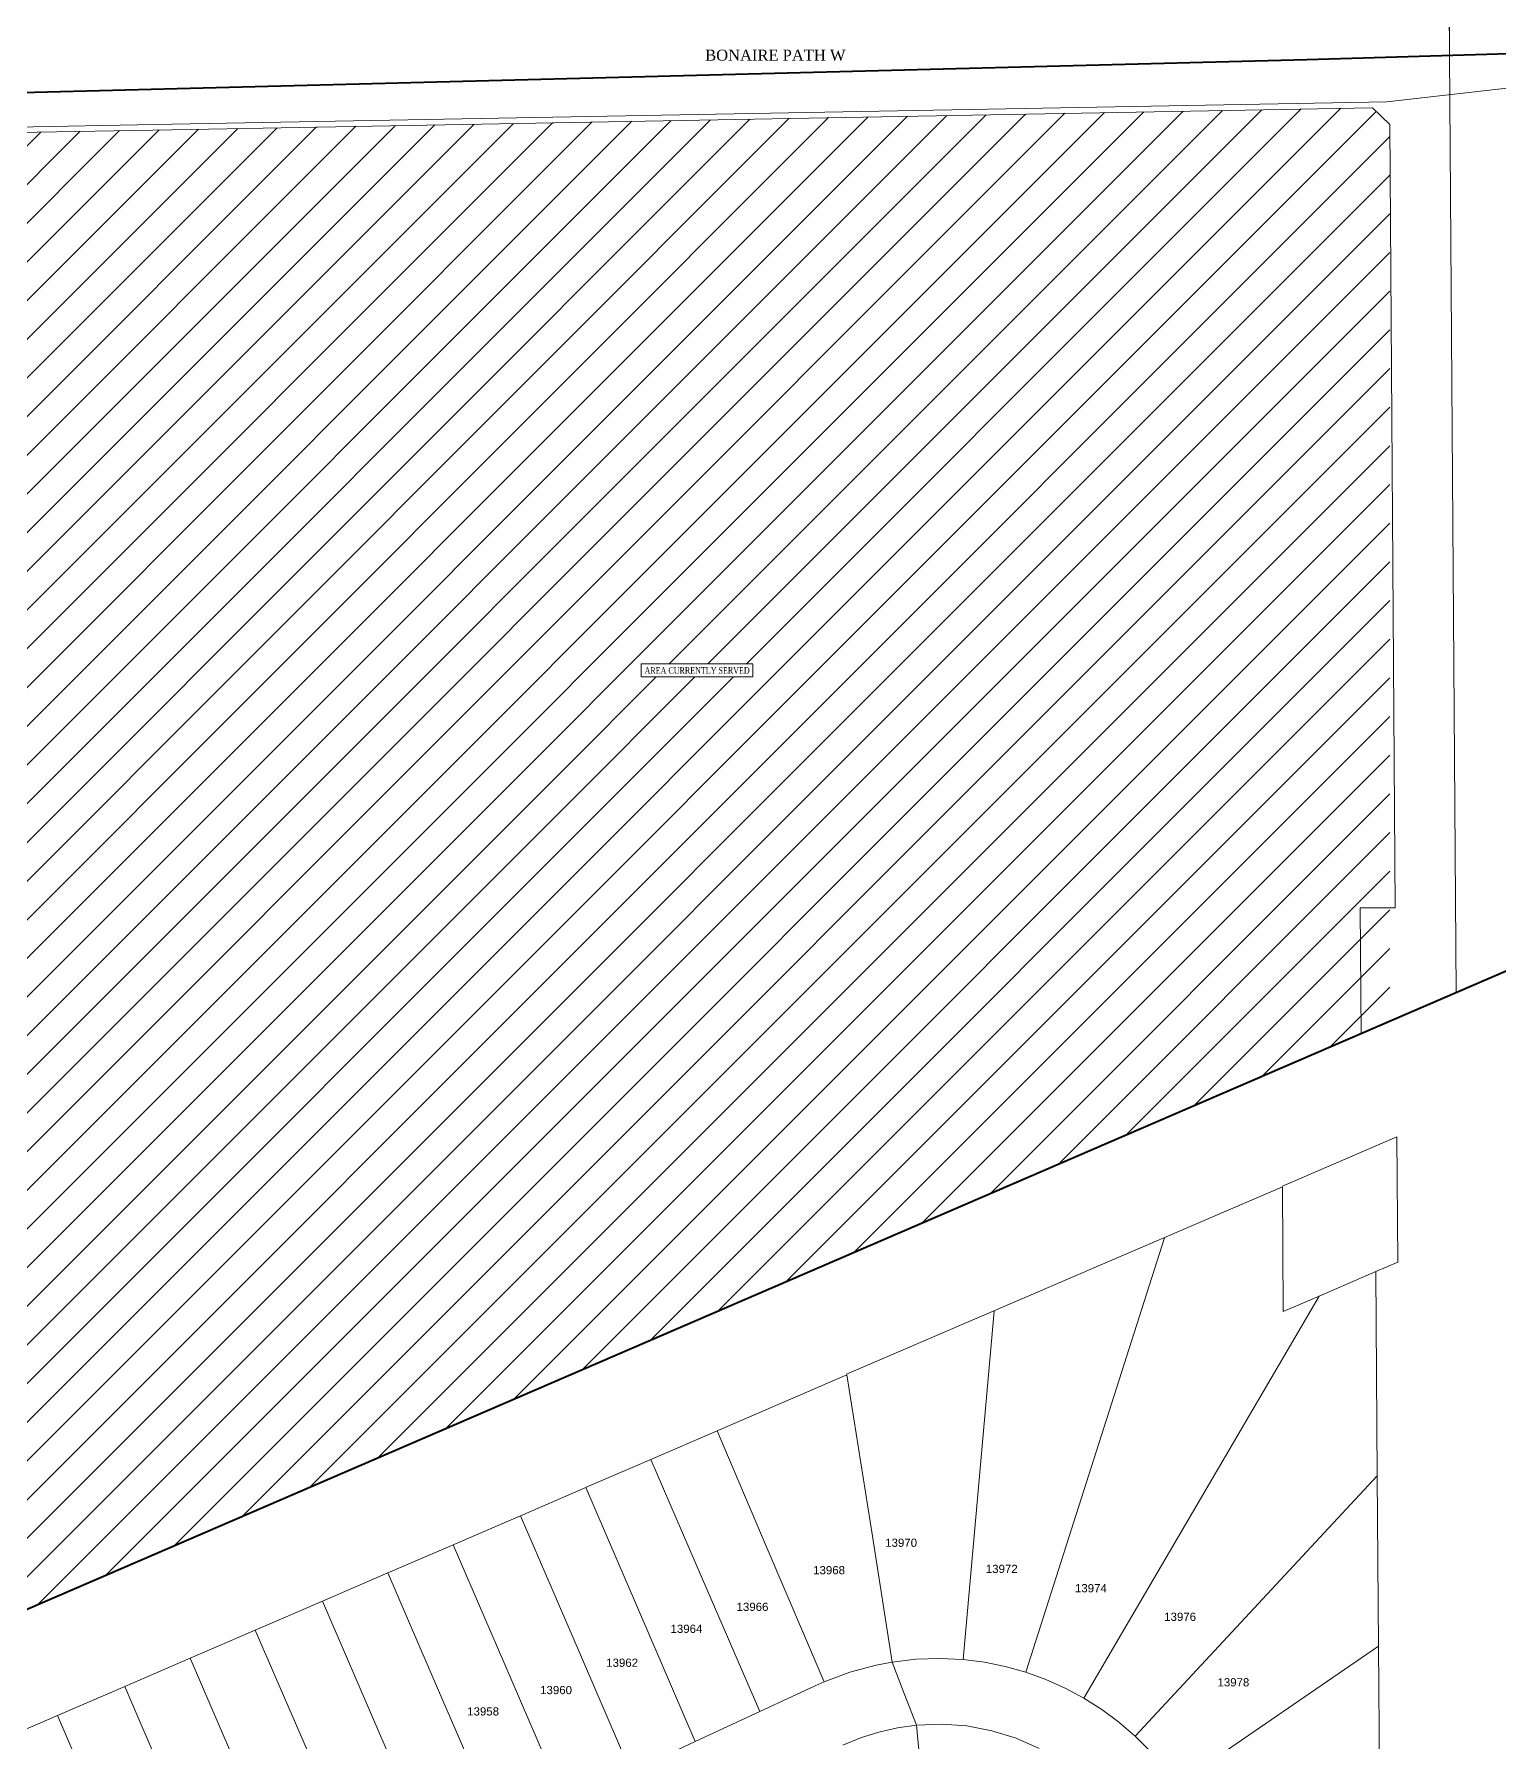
# Model space of a CAD drawing. Header units: feet. Extents: x 865220 to 2866543, y -2240498 to 973965.
# Drawn here: x 2860978 to 2862318, y 967105 to 968666 of the extents above; entities that cross this region are included whole.
import ezdxf
from ezdxf.enums import TextEntityAlignment as Align
from ezdxf.lldxf.tags import DXFTag

# ---------------------------------------------------------------- set-up
doc = ezdxf.new("R2010")
doc.units = ezdxf.units.FT
doc.header["$LTSCALE"] = 0.015
doc.header["$MEASUREMENT"] = 0
for name, color, linetype in [('48A', 112, '48A'), ('Dakota County Addresses', 7, 'Continuous'), ('Dakota County Parcels', 7, 'Continuous'), ('NOTES', 7, 'Continuous'), ('STREET NAME', 7, 'Continuous'), ('TERMINALS', 7, 'Continuous')]:
    doc.layers.add(name, color=color, linetype=linetype)
doc.layers.add('WORK BOUNDARY', color=110, linetype='Continuous', lineweight=40)
doc.styles.add('Dimensions 100', font='arial.ttf')
doc.styles.add('Line', font='txt.shx', dxfattribs={"height": 3})
doc.styles.add('SIMPLEX', font='times.ttf', dxfattribs={"width": 0.8})
doc.styles.get("Standard").update_dxf_attribs({"font": 'times.ttf'})
tags = doc.linetypes.add('48A', pattern='A,80,-5,["48A",Line,S=1.5,R=0,X=0,Y=-1.5],-20', length=105).pattern_tags.tags
tags[6] = DXFTag(74, 10)

# ---------------------------------------------------------------- blocks, each defined once
blk = doc.blocks.new('ACMAP_ANN_TEMPLATE_Dakota County Addresses')
at = {"layer": 'Dakota County Addresses', "style": 'Dimensions 100'}
blk.add_attdef('DakotaCountyAddress', text='', height=50, dxfattribs=at).set_placement((0, 0), align=Align.CENTER)

msp = doc.modelspace()

# ---------------------------------------------------------------- hatches: boundary and pattern name
at = {"layer": 'NOTES', "lineweight": 5, "ltscale": 100}
h = msp.add_hatch(dxfattribs=at)
h.set_pattern_fill('ANSI31', color=1, scale=200)
h.set_pattern_definition([(45, (-51622.26, -8360.607), (-17.67766953, 17.67766953), [])])
h.paths.add_polyline_path([(2862217.9, 967764.4), (2862217.9, 968583.5), (2862201.9, 968598.9), (2860945.5, 968575.9), (2860677, 968578.9), (2860461.7, 968585), (2860195.4, 968598.2), (2860000.2, 968611.5), (2859805.1, 968625.7), (2859657.5, 968635), (2859660.3, 968356.8), (2859660.6, 968226.8), (2859658, 968197.3), (2859646.9, 968139.2), (2859623.1, 968071.1), (2859637.2, 966650)])

# ---------------------------------------------------------------- linework, layer by layer
at = {"layer": '48A', "lineweight": 5, "ltscale": 100, "flags": 128}
msp.add_lwpolyline([(2863188.1, 968635.2), (2862367.8, 968621.7), (2862215.1, 968604.3), (2861104.5, 968583.7), (2860945.4, 968580.8), (2860779.3, 968582.3), (2860677.1, 968583.8), (2860635.7, 968584.7), (2860546.3, 968587), (2860461.9, 968589.9), (2860395.2, 968592.6), (2860330.2, 968595.6), (2860263.2, 968599.1), (2860195.7, 968603), (2860130.7, 968607.2), (2860065.6, 968611.7), (2860062.8, 968611.9), (2860000.6, 968616.4), (2859935.6, 968621.1), (2859870.5, 968625.8), (2859805.5, 968630.5), (2859744.3, 968635), (2859740.4, 968635.2), (2859592.5, 968639.8), (2859593.5, 968541.8), (2859594.2, 968469.8), (2859594.9, 968335.5), (2859591, 968325.5)], dxfattribs=at)
at = {"layer": 'Dakota County Parcels', "lineweight": 5, "ltscale": 100}
for p, q in [((2862254.3, 971297.2), (2862272.4, 968650.1)), ((2862272.2, 968690.4), (2862278.4, 967789.7)), ((2862201.9, 968598.8), (2862217.9, 968583.4)), ((2862222.8, 967867.4), (2862217.9, 968583.4)), ((2862190.8, 967867.4), (2862222.8, 967867.4)), ((2862353.1, 967822), (2862278.4, 967789.7)), ((2860956.9, 967220), (2862245.5, 967776.2)), ((2862119.6, 967612.9), (2862224.3, 967658.1)), ((2862225.1, 967543.4), (2862224.3, 967658.1)), ((2862119.6, 967612.3), (2861721.1, 967441)), ((2862119.6, 967612.3), (2862120.4, 967498.3)), ((2861885, 967168.6), (2862011.7, 967565.7)), ((2862153.2, 967512.4), (2862205.1, 967534.8)), ((2862205.1, 967534.8), (2862225.1, 967543.5)), ((2862205.1, 967534.8), (2862206.4, 967348)), ((2861938.2, 967144.9), (2862153.2, 967512.4)), ((2862120.4, 967498.3), (2862153.2, 967512.4)), ((2861827.8, 967180.1), (2861856.1, 967498.6)), ((2861721.3, 967440.4), (2861602.8, 967389.2)), ((2861744.7, 967292.9), (2861721.3, 967440.4)), ((2861602.8, 967389.2), (2861542.2, 967363.1)), ((2861602.8, 967389.2), (2861648.6, 967281.6)), ((2861542.2, 967363.1), (2861482.5, 967337.4)), ((2861542.2, 967363.1), (2861588.6, 967255.7)), ((2861984.9, 967110.1), (2862206.4, 967348)), ((2862206.4, 967348), (2862207.5, 967192.4)), ((2861482.6, 967337.4), (2861422.9, 967311.6)), ((2861482.6, 967337.4), (2861528.9, 967229.9)), ((2861422.9, 967311.6), (2861361.4, 967285.1)), ((2861422.9, 967311.6), (2861469.3, 967204.2)), ((2861361.4, 967285.1), (2861301.7, 967259.3)), ((2861361.4, 967285.1), (2861407.7, 967177.6)), ((2861762.9, 967177.9), (2861744.7, 967292.9)), ((2861648.6, 967281.6), (2861700.5, 967159.9)), ((2861301.7, 967259.3), (2861242, 967233.6)), ((2861301.7, 967259.3), (2861348.1, 967151.9)), ((2861588.6, 967255.7), (2861641.7, 967132.6)), ((2861242, 967233.6), (2861180.5, 967207)), ((2861242, 967233.6), (2861293.5, 967114.2)), ((2861528.9, 967229.9), (2861582.8, 967105.1)), ((2861180.5, 967207), (2861120.8, 967181.3)), ((2861180.5, 967207), (2861236, 967078.5)), ((2861469.3, 967204.2), (2861523.9, 967077.6)), ((2862023, 967066), (2862207.5, 967192.4)), ((2862207.5, 967192.4), (2862208.3, 967077.7)), ((2861120.8, 967181.3), (2861061.1, 967155.5)), ((2861120.8, 967181.3), (2861176.3, 967052.7)), ((2861407.7, 967177.6), (2861463.2, 967049.2)), ((2861762.9, 967177.9), (2861748.2, 967175.1)), ((2861773.9, 967149.2), (2861762.9, 967177.9)), ((2861700.5, 967159.9), (2861692.3, 967156.2)), ((2861061.1, 967155.5), (2860999.6, 967129)), ((2861061.1, 967155.5), (2861116.6, 967027)), ((2861348.1, 967151.9), (2861404.3, 967021.7)), ((2861692.3, 967156.2), (2861641.7, 967132.6)), ((2861785, 967120.2), (2861773.9, 967149.2)), ((2860999.6, 967129), (2860940, 967103.2)), ((2860999.6, 967129), (2861055.1, 967000.4)), ((2861641.7, 967132.6), (2861582.8, 967105.1)), ((2861293.5, 967114.2), (2861345.2, 966994.6)), ((2861796.8, 966995.8), (2861785, 967120.2)), ((2861582.8, 967105.1), (2861523.9, 967077.6))]:
    msp.add_line(p, q, dxfattribs=at)
for points in [[(2862201.9, 968598.8), (2861104.6, 968578.7), (2860945.5, 968575.8)], [(2862191.6, 967752), (2862191.4, 967789.8), (2862190.8, 967867.4)], [(2862245.5, 967776.2), (2862278.3, 967790.4), (2862278.3, 967790.4)], [(2861748.2, 967175.1), (2861724, 967168.6), (2861700.5, 967159.9)], [(2861827.8, 967180.1), (2861806.2, 967181.1), (2861784.5, 967180.4), (2861762.9, 967177.9)], [(2861885, 967168.6), (2861866.2, 967173.8), (2861847.2, 967177.7), (2861827.8, 967180.1)], [(2861938.2, 967144.9), (2861921, 967154.1), (2861903.3, 967162), (2861885, 967168.6)], [(2861984.9, 967110.1), (2861970.2, 967122.8), (2861954.6, 967134.4), (2861938.2, 967144.9)], [(2861785, 967120.2), (2861767.6, 967117.8), (2861750.5, 967113.9), (2861733.8, 967108.6), (2861717.7, 967101.9)], [(2861897.3, 967098.9), (2861876.1, 967108.2), (2861854, 967115.1), (2861831.2, 967119.4), (2861808.1, 967121.1), (2861785, 967120.2)], [(2862023, 967066), (2862011.4, 967081.6), (2861998.7, 967096.3), (2861984.9, 967110.1)]]:
    msp.add_lwpolyline(points, dxfattribs=at)
at = {"layer": 'WORK BOUNDARY', "ltscale": 50, "flags": 128}
msp.add_lwpolyline([(2859578.2, 968665.6), (2860173.2, 968644.9), (2860954.9, 968612.3), (2862141.9, 968643), (2863262.2, 968676), (2863725.3, 968677.3), (2863722.3, 969087), (2864002.3, 969087), (2864002.3, 968643.5), (2864256.7, 968643.5), (2864266.7, 968647.8), (2864266.7, 968647.8), (2864266.7, 968647.8), (2862353.1, 967822), (2860956.9, 967219.4), (2856970.8, 965499)], dxfattribs=at)

# ---------------------------------------------------------------- block references
at = {"layer": 'Dakota County Addresses', "lineweight": 5, "ltscale": 100, "xscale": 0.15, "yscale": 0.15, "zscale": 0.15}
for p, values in [((2861771, 967283.2), {'DakotaCountyAddress': '13970'}), ((2861863, 967259.3), {'DakotaCountyAddress': '13972'}), ((2861705.1, 967258.1), {'DakotaCountyAddress': '13968'}), ((2861944.5, 967241.6), {'DakotaCountyAddress': '13974'}), ((2861635.1, 967224.6), {'DakotaCountyAddress': '13966'}), ((2862026.1, 967215.5), {'DakotaCountyAddress': '13976'}), ((2861574.7, 967204.5), {'DakotaCountyAddress': '13964'}), ((2861515.9, 967173.5), {'DakotaCountyAddress': '13962'}), ((2862074.8, 967155.6), {'DakotaCountyAddress': '13978'}), ((2861455.5, 967148.5), {'DakotaCountyAddress': '13960'}), ((2861388.8, 967129), {'DakotaCountyAddress': '13958'})]:
    msp.add_blockref('ACMAP_ANN_TEMPLATE_Dakota County Addresses', p, dxfattribs=at).add_auto_attribs(values)

# ---------------------------------------------------------------- texts
at = {"layer": 'STREET NAME', "lineweight": 5, "ltscale": 100, "insert": (2861591.8, 968651.9), "char_height": 10, "attachment_point": 1}
msp.add_mtext('BONAIRE PATH W', dxfattribs=at)

# ---------------------------------------------------------------- next in the draw order: texts
at = {"layer": 'TERMINALS', "lineweight": 5, "ltscale": 100, "insert": (2861536.4, 968087.4), "char_height": 6, "attachment_point": 1, "style": 'SIMPLEX', "bg_fill": 19, "box_fill_scale": 1.5, "bg_fill_color": 256, "bg_fill_transparency": 0}
msp.add_mtext('AREA CURRENTLY SERVED', dxfattribs=at)

doc.saveas('drawing.dxf')
